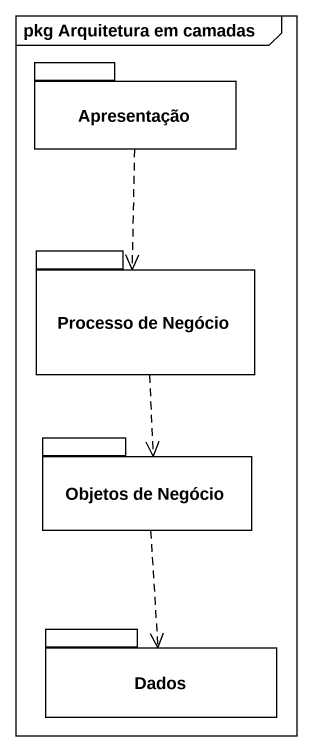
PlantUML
@startuml
mainframe pkg Arquitetura em camadas
package Apresentação {
}
package "Processo de Negócio" as Processo_de_Negócio {
}
package "Objetos de Negócio" as Objetos_de_Negócio {
}
package Dados {
}
Apresentação ..> Processo_de_Negócio
Processo_de_Negócio ..> Objetos_de_Negócio
Objetos_de_Negócio ..> Dados
@enduml
